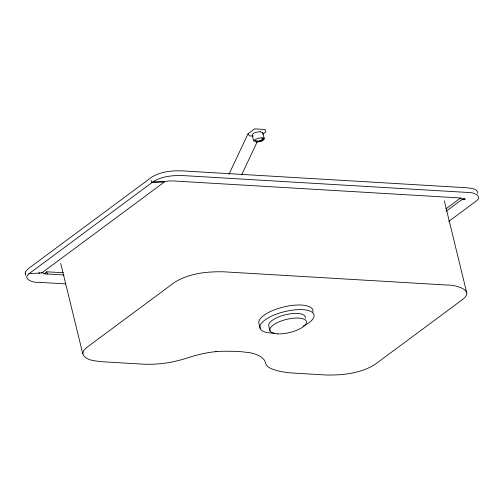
<?xml version="1.0" encoding="UTF-8"?>
<svg xmlns="http://www.w3.org/2000/svg" width="504" height="504" viewBox="0 0 504 504"><rect width="100%" height="100%" fill="white"/><g stroke="black" fill="none" stroke-linecap="round" stroke-linejoin="round"><path stroke-width="0.76" d="M25.761 275.354L25.257 272.103L27.632 269.161L151.748 177.131C160.455 171.725 171.184 170.579 181.238 170.818L466.131 187.702C470.018 188.294 477.534 188.131 477.868 193.372M82.782 353.877L83.588 350.683L86.827 347.401L174.586 282.334C189.094 273.319 206.974 271.417 223.732 271.813L447.117 285.05C454.28 284.621 475.474 289.674 462.716 299.408L374.963 364.474C360.448 373.483 342.569 375.392 325.811 374.989L293.725 373.092A83.179 29.944 -13.7 0 1 271.354 368.657A42.097 15.152 -13.7 0 1 265.52 362.767A62.231 22.403 -13.7 0 0 249.612 352.642L238.247 351.389L224.879 351.238A51.836 18.661 -13.7 0 0 216.292 351.609L213.287 351.899A50.539 18.194 -13.7 0 0 188.408 357.601A55.251 19.889 -13.7 0 1 169.073 362.578A61.381 22.094 -13.7 0 1 142.72 364.14L102.432 361.752C95.792 360.801 85.919 361.059 82.782 353.877L60.713 263.359M228.929 174.346L248.006 133.837L254.715 128.867L264.997 129.471L265.633 132.073L262.666 134.278M241.618 174.85L257.021 142.16M44.44 273.861L46.733 271.788L63.227 272.765M448.692 221.464L476.412 200.913C483.462 195.514 471.624 191.741 467.107 192.415L182.221 175.537C172.286 175.298 161.677 176.413 153.065 181.755L28.961 273.773C21.905 279.172 33.743 282.946 38.26 282.278L65.728 283.903M253.701 141.189L252.164 134.826C253.833 132.174 257.639 131.916 260.492 131.771M445.769 208.977L460.902 197.757M446.084 211.302L462.741 198.941L464.921 199.086C462.149 199.975 460.165 197.247 457.21 197.776L172.941 180.93L168.619 180.98L164.651 181.635L153.065 181.755M41.542 273.08L164.468 181.938L151.874 182.637L151.118 180.325M39.444 273.2L39.835 273.099L38.846 273.231M462.659 199.263L464.253 199.048M215.699 351.666L216.197 351.616M28.961 273.773L40.748 272.859C42.916 271.933 44.888 274.686 47.445 273.981L63.932 274.957M464.329 199.137L465.438 199.124M256.019 142.015C258.88 141.92 262.653 141.611 264.317 138.978L262.779 132.621L260.461 131.796M253.09 136.086L249.417 135.866L248.006 133.837M43.905 273.641L45.473 273.735M261.891 137.661L264.209 138.487M252.271 135.324L252.731 135.721M254.274 140.263C257.002 141.769 261.475 140.855 263.365 138.373L263.271 137.951M25.2 273.048L25.515 273.943M46.733 271.788L47.445 273.981M444.314 200.838L444.572 201.883M444.698 202.413L466.767 292.931M270.049 330.908L268.922 326.29A18.787 6.76 -13.7 0 1 286.379 314.546A18.787 6.76 -13.7 0 1 305.229 318.182M260.253 328.665L259.125 324.047A27.802 10.011 -13.7 0 1 284.936 306.671A27.802 10.011 -13.7 0 1 312.858 312.033M262.779 132.621L262.886 133.113M274.277 333.087A27.802 10.011 -13.7 0 1 265.224 319.82A27.802 10.011 -13.7 0 1 306.224 310.061A27.802 10.011 -13.7 0 1 303.017 326.252M254.583 140.099L254.457 140.994C257.185 142.5 261.652 141.586 263.542 139.104L263.453 138.682C260.77 137.126 256.889 138.222 254.583 140.099M277.471 333.85A18.787 6.76 -13.7 0 0 306.356 322.799A18.787 6.76 -13.7 0 0 280.545 321.25A18.787 6.76 -13.7 0 0 277.471 333.85"/></g></svg>
